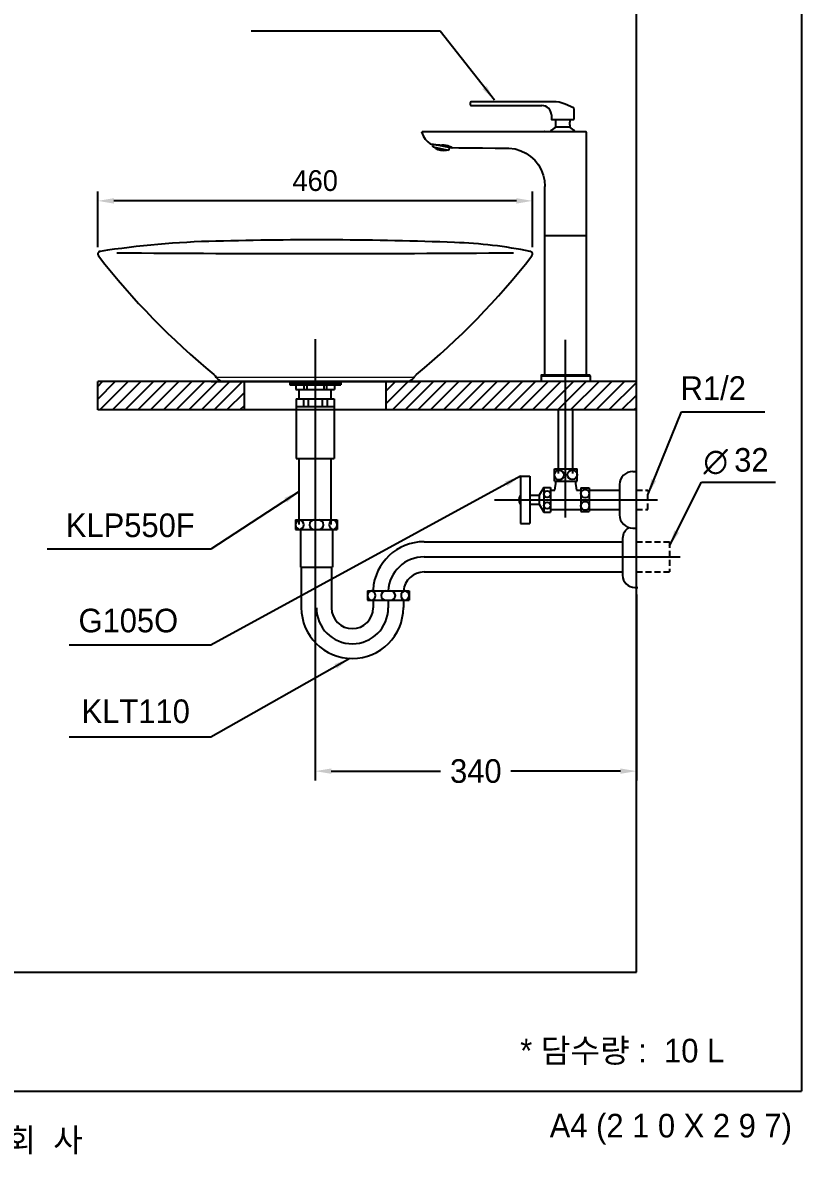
# Model space of a CAD drawing. Header units: millimetres. Extents: x 0 to 1800, y -67 to 2530.
# Drawn here: x 976 to 1800, y -67 to 1131 of the extents above; entities that cross this region are included whole.
import ezdxf
from ezdxf.enums import TextEntityAlignment as Align
from ezdxf.lldxf.tags import DXFTag

# ---------------------------------------------------------------- set-up
doc = ezdxf.new("R2010")
doc.units = ezdxf.units.MM
doc.linetypes.add('DASHED2', pattern=[9.525, 6.35, -3.175])
for name, color, linetype in [('TEXT', 7, 'Continuous'), ('내부선 및 부속', 4, 'Continuous'), ('도각라인', 255, 'Continuous'), ('외형선', 3, 'Continuous'), ('점선', 6, 'DASHED2'), ('중심선', 1, 'DASHED'), ('치수선', 7, 'Continuous')]:
    doc.layers.add(name, color=color, linetype=linetype)
doc.styles.add('140911', font='HBATANG.TTF')
doc.styles.add('____', font='')
doc.styles.add('타이틀', font='H2GTRM.TTF', dxfattribs={"height": 25})
doc.styles.get('____').set_extended_font_data('굴림')
tags = doc.linetypes.add('DASHDOT', pattern=[70, 31, -13, 13, -13]).pattern_tags.tags
tags[10:11] = [DXFTag(74, 4), DXFTag(75, 0), DXFTag(340, '0'), DXFTag(46, 0.0), DXFTag(50, 0.0), DXFTag(44, 0.0), DXFTag(45, 0.0)]
tags[8:9] = [DXFTag(74, 4), DXFTag(75, 0), DXFTag(340, '0'), DXFTag(46, 0.0), DXFTag(50, 0.0), DXFTag(44, 0.0), DXFTag(45, 0.0)]
tags[6:7] = [DXFTag(74, 4), DXFTag(75, 0), DXFTag(340, '0'), DXFTag(46, 0.0), DXFTag(50, 0.0), DXFTag(44, 0.0), DXFTag(45, 0.0)]
tags[4:5] = [DXFTag(74, 4), DXFTag(75, 0), DXFTag(340, '0'), DXFTag(46, 0.0), DXFTag(50, 0.0), DXFTag(44, 0.0), DXFTag(45, 0.0)]
tags = doc.linetypes.add('DASHED', pattern=[25.72, 12.86, -12.86]).pattern_tags.tags
tags[6:7] = [DXFTag(74, 4), DXFTag(75, 0), DXFTag(340, '0'), DXFTag(46, 0.0), DXFTag(50, 0.0), DXFTag(44, 0.0), DXFTag(45, 0.0)]
tags[4:5] = [DXFTag(74, 4), DXFTag(75, 0), DXFTag(340, '0'), DXFTag(46, 0.0), DXFTag(50, 0.0), DXFTag(44, 0.0), DXFTag(45, 0.0)]
doc.dimstyles.new('MSADIM', dxfattribs={"dimtxt": 33, "dimasz": 17, "dimexe": 10, "dimexo": 7.5, "dimgap": 10, "dimtad": 0, "dimtih": 1, "dimtoh": 1, "dimdec": 0, "dimzin": 1, "dimdsep": 46, "dimtxsty": '____', "dimcen": 11.25, "dimadec": 0, "dimazin": 0, "dimtfac": 1, "dimtdec": 0, "dimtix": 1, "dimtmove": 0, "dimatfit": 3, "dimfxl": 1, "dimtolj": 1, "dimtzin": 1, "dimarcsym": 0})
pattern_1 = [(45, (-1261.909, 6510.626), (-6.735192, 6.735192), [])]

# ---------------------------------------------------------------- blocks, each defined once
blk = doc.blocks.new('*D10')
at = {"layer": '치수선', "color": 0, "lineweight": -2, "transparency": 16777216}
for p, q in [((1055.4, 893.2), (1055.4, 952.1)), ((1515.5, 893.2), (1515.5, 952.1)), ((1498.5, 942.1), (1072.4, 942.1))]:
    blk.add_line(p, q, dxfattribs=at)
at = {"layer": '치수선', "color": 0, "transparency": 16777216}
for points in [[(1072.4, 944.9), (1072.4, 939.2), (1055.4, 942.1)], [(1498.5, 944.9), (1498.5, 939.2), (1515.5, 942.1)]]:
    blk.add_solid(points, dxfattribs=at)
at = {"layer": '치수선', "color": 0, "transparency": 16777216, "insert": (1285.5, 963.4), "char_height": 22, "attachment_point": 5, "style": '____'}
blk.add_mtext('\\A1;460', dxfattribs=at)
blk = doc.blocks.new('*D15')
at = {"layer": '치수선', "color": 0, "linetype": 'Continuous', "lineweight": -2, "transparency": 16777216}
for p, q in [((1285.5, 546.9), (1285.5, 328.6)), ((1625.5, 525.4), (1625.5, 328.6)), ((1302.5, 338.6), (1418.2, 338.6)), ((1608.5, 338.6), (1492.7, 338.6))]:
    blk.add_line(p, q, dxfattribs=at)
at = {"layer": '치수선', "color": 0, "linetype": 'Continuous', "transparency": 16777216}
for points in [[(1302.5, 341.5), (1302.5, 335.8), (1285.5, 338.6)], [(1608.5, 341.5), (1608.5, 335.8), (1625.5, 338.6)]]:
    blk.add_solid(points, dxfattribs=at)
at = {"layer": '치수선', "color": 0, "linetype": 'Continuous', "transparency": 16777216, "insert": (1455.5, 338.6), "char_height": 25, "attachment_point": 5, "style": '____'}
blk.add_mtext('\\A1;340', dxfattribs=at)

msp = doc.modelspace()

# ---------------------------------------------------------------- hatches: boundary and pattern name
at = {"layer": '점선'}
h = msp.add_hatch(dxfattribs=at)
h.set_pattern_fill('ANSI31', color=256, scale=3)
h.set_pattern_definition(pattern_1)
h.paths.add_polyline_path([(1210.5, 750.8), (1055.5, 750.8), (1055.5, 720.8), (1210.5, 720.8)])
h = msp.add_hatch(dxfattribs=at)
h.set_pattern_fill('ANSI31', color=256, scale=3)
h.set_pattern_definition(pattern_1)
h.paths.add_polyline_path([(1625.5, 750.8), (1360.5, 750.8), (1360.5, 720.8), (1625.5, 720.8)])

# ---------------------------------------------------------------- linework, layer by layer
at = {"layer": '내부선 및 부속', "linetype": 'Continuous'}
for p, q in [((1449.4, 1046), (1449.4, 1044)), ((1537.4, 1047), (1450.4, 1047)), ((1450.4, 1043), (1525.4, 1043)), ((1558.8, 1040.7), (1549.9, 1044.5)), ((1535.4, 1033), (1535.4, 1028.5)), ((1559.4, 1028.5), (1559.4, 1039.8)), ((1558.9, 1028), (1535.9, 1028)), ((1539.8, 1027.8), (1539.8, 1020.3)), ((1554.8, 1020.1), (1540, 1020.1)), ((1554.8, 1020.1), (1540.1, 1020.1)), ((1540.3, 1020.1), (1540.3, 1020.1)), ((1554.5, 1020.1), (1554.5, 1020.1)), ((1555, 1027.8), (1555, 1025.6)), ((1555, 1025.6), (1555, 1025.5)), ((1555, 1022.4), (1555, 1022.5)), ((1555, 1022.4), (1555, 1020.3)), ((1398.4, 1014.3), (1398.4, 1014.8)), ((1398.4, 1014.8), (1398.4, 1014.3)), ((1571.9, 1015.3), (1398.9, 1015.3)), ((1528.4, 1015.6), (1566.5, 1015.6)), ((1572.4, 1014.8), (1572.4, 1014.8)), ((1572.4, 1014.8), (1572.4, 951.7)), ((1409.8, 1000.6), (1410.1, 1001.8)), ((1410.5, 999.3), (1409.9, 1000.2)), ((1410.5, 999.3), (1426.3, 995.9)), ((1411.4, 999), (1411.4, 999)), ((1411.6, 998.9), (1411.6, 998.8)), ((1412.6, 998), (1412.6, 998)), ((1412.6, 998), (1412.6, 998)), ((1414.1, 1001.5), (1430.2, 998.1)), ((1423.8, 995.6), (1423.8, 995.7)), ((1423.8, 995.7), (1423.8, 995.7)), ((1425.1, 996), (1425.1, 996)), ((1425.3, 996.1), (1425.3, 996)), ((1427.2, 996.5), (1426.3, 995.9)), ((1427.4, 996.8), (1427.7, 998.1)), ((1430.1, 998.2), (1430.3, 998.1)), ((1430.4, 998.4), (1430.2, 998.4)), ((1430.2, 998.4), (1430.2, 998.4)), ((1430.2, 998.1), (1430.3, 998.1)), ((1430.3, 998.1), (1430.3, 998.1)), ((1430.6, 998.4), (1437.4, 998.2)), ((1437.4, 998.2), (1462.4, 998.2)), ((1462.4, 998.2), (1475.9, 998)), ((1528.4, 905.3), (1528.4, 957.2)), ((1528.4, 951.3), (1528.4, 951.3)), ((1572.4, 951.7), (1572.4, 951.3)), ((1572.4, 951.3), (1572.4, 951.3)), ((1572.4, 951.3), (1572.4, 905.3)), ((1528.5, 905.3), (1572.5, 905.3)), ((1528.5, 757.8), (1528.5, 905.3)), ((1572.5, 757.8), (1572.5, 905.3)), ((1524.5, 756.8), (1576.5, 756.8)), ((1524.5, 756.8), (1524.5, 750.8)), ((1575.5, 757.8), (1525.5, 757.8)), ((1576.5, 756.8), (1576.5, 750.8)), ((1258.5, 750.8), (1258.5, 747.5)), ((1258.5, 749.5), (1312.5, 749.5)), ((1258.5, 747.5), (1312.5, 747.5)), ((1265, 747.5), (1265, 742.5)), ((1273.5, 747.5), (1273.5, 742.5)), ((1276.5, 747.5), (1276.5, 742.5)), ((1294.5, 747.5), (1294.5, 742.5)), ((1297.5, 747.5), (1297.5, 742.5)), ((1306, 747.5), (1306, 742.5)), ((1312.5, 750.8), (1312.5, 747.5)), ((1576.5, 750.8), (1524.5, 750.8)), ((1265, 742.5), (1306, 742.5)), ((1265.5, 732.5), (1265.5, 669.5)), ((1265.5, 732.5), (1305.5, 732.5)), ((1268.5, 732.5), (1268.5, 742.5)), ((1273, 732.5), (1273, 724.5)), ((1278, 732.5), (1278, 724.5)), ((1293, 732.5), (1293, 724.5)), ((1298, 732.5), (1298, 724.5)), ((1302.5, 732.5), (1302.5, 742.5)), ((1305.5, 732.5), (1305.5, 669.5)), ((1265.5, 724.5), (1305.5, 724.5)), ((1268.5, 724.5), (1302.5, 724.5)), ((1543, 653.6), (1543, 720.8)), ((1558, 653.6), (1558, 720.8)), ((1265.5, 669.5), (1305.5, 669.5)), ((1268.5, 599.8), (1268.5, 669.5)), ((1302.5, 599.8), (1302.5, 669.5)), ((1502.6, 650.8), (1502.6, 600.8)), ((1502.6, 650.8), (1512.6, 650.8)), ((1512.6, 650.8), (1512.6, 600.8)), ((1538.6, 658.6), (1562.6, 658.6)), ((1538.6, 645.6), (1538.6, 658.6)), ((1562.6, 645.6), (1562.6, 658.6)), ((1621.6, 655.8), (1625.6, 655.8)), ((1527.6, 638.8), (1522.6, 630.6)), ((1527.6, 638.8), (1527.6, 612.8)), ((1527.6, 638.8), (1534.6, 638.8)), ((1534.6, 638.8), (1534.6, 612.8)), ((1534.6, 636.1), (1539.1, 636.1)), ((1538.6, 645.6), (1562.6, 645.6)), ((1539.1, 636.1), (1540.6, 645.6)), ((1560.6, 645.6), (1562.1, 636.1)), ((1562.1, 636.1), (1566.6, 636.1)), ((1566.6, 638.3), (1566.6, 613.3)), ((1566.6, 638.3), (1575.6, 638.3)), ((1575.6, 638.3), (1575.6, 613.3)), ((1575.6, 636.1), (1607.6, 636.1)), ((1607.6, 641.8), (1607.6, 609.8)), ((1512.6, 630.6), (1522.6, 630.6)), ((1522.6, 630.6), (1522.6, 621.1)), ((1512.6, 621.1), (1522.6, 621.1)), ((1522.6, 621.1), (1527.6, 612.8)), ((1527.6, 612.8), (1534.6, 612.8)), ((1534.6, 615.6), (1566.6, 615.6)), ((1566.6, 613.3), (1575.6, 613.3)), ((1575.6, 615.6), (1607.6, 615.6)), ((1264.8, 604.4), (1308.8, 604.4)), ((1264.8, 604.4), (1264.8, 594.4)), ((1308.8, 604.4), (1308.8, 594.4)), ((1502.6, 600.8), (1512.6, 600.8)), ((1264.8, 594.4), (1308.8, 594.4)), ((1269.8, 594.4), (1269.8, 554.4)), ((1303.8, 594.4), (1303.8, 554.4)), ((1621.6, 595.8), (1625.6, 595.8)), ((1400.7, 581.4), (1610.8, 581.4)), ((1610.8, 584.9), (1610.8, 549.4)), ((1269.8, 554.4), (1303.8, 554.4)), ((1270.8, 554.4), (1270.8, 511.8)), ((1302.8, 554.4), (1302.8, 511.4)), ((1400.7, 549.4), (1610.8, 549.4)), ((1610.8, 549.4), (1610.8, 545.9)), ((1340.8, 529.4), (1384.8, 529.4)), ((1340.8, 529.4), (1340.8, 519.4)), ((1346.8, 529.4), (1346.8, 530.5)), ((1384.8, 529.4), (1384.8, 519.4)), ((1623.8, 532.9), (1626.8, 532.9)), ((1340.8, 519.4), (1384.8, 519.4)), ((1346.8, 519.4), (1346.8, 511.4)), ((1378.8, 519.4), (1378.8, 511.8))]:
    msp.add_line(p, q, dxfattribs=at)
at = {"layer": '내부선 및 부속', "lineweight": 18}
msp.add_line((1180.6, 755.7), (1390.5, 755.7), dxfattribs=at)
at = {"layer": '내부선 및 부속', "linetype": 'Continuous'}
for points in [[(1398.4, 1014.3), (1399.8, 1010.9), (1402, 1007.4), (1404.8, 1004.4), (1407.3, 1002.4)], [(1430.2, 998.4), (1430.2, 998.4), (1430.1, 998.4), (1430.1, 998.3), (1430.1, 998.3), (1430.1, 998.2), (1430.1, 998.2)], [(1475.9, 998), (1483.4, 997.9), (1490.4, 997.7), (1497, 997), (1503, 995.2), (1508.5, 992.6), (1513.5, 989.2), (1518.1, 985), (1521.9, 980.1), (1524.8, 974.9), (1526.9, 969.3), (1528.1, 963.5), (1528.4, 957.2)]]:
    msp.add_lwpolyline(points, dxfattribs=at)
for centre, radius in [((1543.6, 652), 5), ((1557.6, 652.2), 5), ((1531.1, 631.8), 3.5), ((1571.1, 632.3), 4.5), ((1531.1, 619.8), 3.5), ((1571.1, 619.3), 4.5)]:
    msp.add_circle(centre, radius, dxfattribs=at)
for centre, radius, start, end in [((1450.4, 1046), 1, 90, 180), ((1450.4, 1044), 1, 180, 270), ((1525.4, 1033), 10, 0, 90), ((1537.4, 1015), 32, 67, 90), ((1558.4, 1039.8), 1, 0, 67), ((1547.4, 1005.3), 16.5, 116.6898, 141.2949), ((1535.9, 1028.5), 0.5, 180, 270), ((1539.6, 1027.8), 0.2, 0, 90), ((1540, 1020.3), 0.2, 180, 270), ((1540.1, 1020), 0.1, 90, 116.4942), ((1554.8, 1020.3), 0.2, 270, 0), ((1554.8, 1020), 0.1, 63.113, 90), ((1547.4, 1005.3), 16.5, 38.7114, 63.3152), ((1555.2, 1027.8), 0.2, 90, 180), ((1563, 1023.9), 8.12, 168.4825, 169.6565), ((1563, 1024.1), 8.12, 190.4093, 191.5167), ((1558.9, 1028.5), 0.5, 270, 0), ((1398.9, 1014.8), 0.5, 90, 180), ((1398.9, 1014.8), 0.5, 90, 180), ((1528.4, 1015.3), 0.3, 90, 180), ((1566.5, 1015.3), 0.3, 0, 90), ((1571.9, 1014.8), 0.5, 0, 90), ((1410.3, 1000.5), 0.5, 168, 213), ((1409.6, 1001.9), 0.5, 348, 5.1219), ((1410.5, 999.3), 0.05, 213, 258), ((1419.8, 1007.2), 11.8, 223.9986, 224.3837), ((1420.9, 1009.3), 14, 227.4911, 228.4579), ((1418.2, 1007.2), 10.6, 231.6871, 234.5716), ((1418.1, 1007.1), 10.5, 234.5733, 235.2556), ((1420, 1007), 11.6, 227.2376, 227.7384), ((1420, 1006.9), 11.5, 227.3159, 230.1389), ((1419.9, 1006.9), 11.5, 227.7325, 230.5797), ((1420.9, 1009.3), 14, 233.9264, 282.0736), ((1420.8, 1006.7), 11.5, 285.4238, 288.2636), ((1420.7, 1006.8), 11.6, 288.2616, 288.7624), ((1422.5, 1006.2), 10.5, 280.7444, 281.4267), ((1422.5, 1006.3), 10.6, 281.4322, 284.3091), ((1420.9, 1009.3), 14, 287.5421, 288.5089), ((1421, 1007), 11.8, 291.6163, 292.0014), ((1426.3, 996), 0.05, 258, 303), ((1426.9, 996.9), 0.5, 303, 348), ((1428.2, 998), 0.5, 86.7303, 168), ((1525.5, 756.8), 1, 90, 180), ((1575.5, 756.8), 1, 0, 90), ((1621.6, 641.8), 14, 90, 180), ((1509, 625.8), 7.84, 144.9654, 215.0346), ((1269.8, 599.4), 5, 98.6269, 261.3731), ((1268.3, 599.4), 5, 278.6269, 81.3731), ((1284.3, 599.4), 5, 90, 270), ((1289.3, 599.4), 5, 270, 90), ((1305.3, 599.4), 5, 98.6269, 261.3731), ((1303.8, 599.4), 5, 278.6269, 81.3731), ((1621.6, 609.8), 14, 180, 270), ((1623.8, 584.9), 13, 118.0816, 180), ((1400.7, 527.4), 54, 90.0004, 176.6714), ((1400.7, 527.4), 22, 90.0006, 174.7841), ((1623.8, 545.9), 13, 180, 270), ((1345.8, 524.4), 5, 98.6269, 261.3731), ((1344.3, 524.4), 5, 278.6269, 81.3731), ((1360.3, 524.4), 5, 90, 270), ((1365.3, 524.4), 5, 270, 90), ((1381.3, 524.4), 5, 98.6269, 261.3731), ((1379.8, 524.4), 5, 278.6269, 81.3731), ((1324.8, 511.8), 54, 180, 0), ((1324.8, 511.4), 22, 180, 0)]:
    msp.add_arc(centre, radius, start, end, dxfattribs=at)
for points, knots in [([(1555, 1022.6), (1554.9, 1023.1), (1554.8, 1024), (1554.9, 1024.9), (1555, 1025.4)], [0, 0, 0, 0, 0.498064, 1, 1, 1, 1]), ([(1407.3, 1002.4), (1407.3, 1002.4), (1407.4, 1002.4), (1407.4, 1002.4), (1407.5, 1002.3), (1407.6, 1002.3), (1407.7, 1002.3), (1408, 1002.3), (1408.3, 1002.2), (1408.8, 1002.2), (1409.4, 1002.1), (1410.1, 1002), (1411.3, 1001.8), (1412.8, 1001.6), (1414.9, 1001.4), (1417.1, 1001.2), (1418.7, 1001.2), (1419.4, 1001.2)], [0, 0, 0, 0, 0.001218, 0.004866, 0.010933, 0.019407, 0.030271, 0.043492, 0.076867, 0.119202, 0.170059, 0.228925, 0.2952, 0.447239, 0.62009, 0.806806, 1, 1, 1, 1]), ([(1430.6, 998.4), (1430.6, 998.4), (1430.6, 998.4), (1430.5, 998.4), (1430.5, 998.4), (1430.3, 998.5), (1430.1, 998.6), (1429.7, 998.8), (1429.3, 998.9), (1428.8, 999.2), (1428.1, 999.4), (1427.1, 999.8), (1425.7, 1000.2), (1423.8, 1000.7), (1421.7, 1001), (1420.2, 1001.1), (1419.4, 1001.2)], [0, 0, 0, 0, 0.001228, 0.004904, 0.011017, 0.019544, 0.043723, 0.077133, 0.119375, 0.169983, 0.228433, 0.294157, 0.444962, 0.617104, 0.804451, 1, 1, 1, 1])]:
    msp.add_open_spline(points, degree=3, knots=knots, dxfattribs=at)
at = {"layer": '도각라인', "color": 7}
for p in [(1800, 2530), (0, 0)]:
    msp.add_line(p, (1800, 0), dxfattribs=at)
at = {"layer": '외형선', "linetype": 'Continuous'}
for p, q in [((1625.5, 125.8), (1625.5, 1220.8)), ((1625.5, 750.8), (1055.5, 750.8)), ((1055.5, 720.8), (1055.5, 750.8)), ((1175.5, 750.8), (1395.5, 750.8)), ((1210.5, 720.8), (1210.5, 750.8)), ((1360.5, 720.8), (1360.5, 750.8)), ((1625.5, 720.8), (1055.5, 720.8)), ((94.9, 125.8), (1625.5, 125.8))]:
    msp.add_line(p, q, dxfattribs=at)
at = {"layer": '외형선'}
for p, q in [((1181.2, 754.9), (1180, 756.5)), ((1389.7, 754.9), (1390.9, 756.5))]:
    msp.add_line(p, q, dxfattribs=at)
at = {"layer": '외형선', "lineweight": 18}
msp.add_line((1189.2, 750.8), (1381.7, 750.8), dxfattribs=at)
at = {"layer": '외형선'}
for centre, radius, start, end in [((1206.7, -100.2), 1000, 91.5042, 98.5515), ((1285.5, -3099.2), 4000, 87.8859, 91.5042), ((1058.4, 885.7), 3, 98.5515, 217.9413), ((1285.5, 25886.3), 25000, 269.51871, 270.48129), ((1414.6, 398.4), 500, 78.6407, 87.8859), ((1512.5, 885.7), 3, 322.0587, 78.6407), ((1687, 1375.7), 800, 217.9413, 230.513), ((883.9, 1375.7), 800, 309.487, 322.0587), ((1171.9, 750.6), 10, 36.2908, 50.513), ((1189.2, 760.8), 10, 216.2908, 270), ((1381.7, 760.8), 10, 270, 323.7092), ((1399, 750.6), 10, 129.487, 143.7092)]:
    msp.add_arc(centre, radius, start, end, dxfattribs=at)
at = {"layer": '점선'}
for p, q in [((1625.6, 636.1), (1637.6, 636.1)), ((1637.6, 615.6), (1637.6, 636.1)), ((1625.6, 615.6), (1637.6, 615.6)), ((1625.5, 581.4), (1660.5, 581.4)), ((1660.5, 581.4), (1660.5, 549.4)), ((1625.5, 549.4), (1660.5, 549.4))]:
    msp.add_line(p, q, dxfattribs=at)
at = {"layer": '중심선', "linetype": 'DASHDOT'}
for p, q in [((1285.5, 795.8), (1285.5, 521.8)), ((1550.5, 607.1), (1550.5, 795.1)), ((1475.2, 625.8), (1647.6, 625.8)), ((1400.7, 565.4), (1671.8, 565.4)), ((1362.8, 519.4), (1362.8, 511.4))]:
    msp.add_line(p, q, dxfattribs=at)
for centre, start, end in [((1400.7, 527.4), 89.9996, 176.983), ((1324.8, 511.4), 180, 0)]:
    msp.add_arc(centre, 38, start, end, dxfattribs=at)

# ---------------------------------------------------------------- texts
at = {"layer": 'TEXT', "style": '타이틀'}
for s, p in [('* 담수량 :  10 L', (1610.4, 42.9)), ('계  림  주  식  회  사', (900, -51.7))]:
    msp.add_text(s, height=25, dxfattribs=at).set_placement(p, align=Align.MIDDLE_CENTER)
msp.add_text('A4 (2 1 0 X 2 9 7)', height=25, dxfattribs=at).set_placement((1790, -36.5), align=Align.MIDDLE_RIGHT)
at = {"layer": 'TEXT', "char_height": 25, "width": 380.447, "attachment_point": 1, "line_spacing_factor": 0.963855, "style": '타이틀'}
for s, insert in [('\\A1;KLP550F', (1021.6, 611.3)), ('\\A1;G105O', (1035, 510.5)), ('\\A1;KLT110', (1038.3, 414.5))]:
    msp.add_mtext(s, dxfattribs=dict(at, insert=insert))
at = {"layer": '치수선'}
for s, style, p in [('∅', '140911', (1696.4, 654.1)), ('32', '타이틀', (1728.9, 655.5))]:
    msp.add_text(s, height=25, dxfattribs=dict(at, style=style)).set_placement(p)
at = {"layer": '치수선', "insert": (1672.2, 756.5), "char_height": 25, "width": 380.447, "attachment_point": 1, "line_spacing_factor": 0.963855, "style": '타이틀'}
msp.add_mtext('\\A1;R1/2', dxfattribs=at)

# ---------------------------------------------------------------- dimensions: what is measured, and where the dimension line sits
at = {"layer": '치수선'}
dim = msp.add_linear_dim(base=(1055.4, 942.1), p1=(1515.5, 885.7), p2=(1055.4, 885.7), dimstyle='MSADIM', override={"dimtxt": 22, "dimtad": 1, "dimtih": 0, "dimtoh": 0}, dxfattribs=at)
dim.commit()
dim.dimension.update_dxf_attribs({"geometry": '*D10', "text_midpoint": (1285.5, 963.4)})
at = {"layer": '치수선', "linetype": 'Continuous'}
dim = msp.add_linear_dim(base=(1625.5, 338.6), p1=(1285.5, 554.4), p2=(1625.5, 532.9), dimstyle='MSADIM', override={"dimtxt": 25}, dxfattribs=at)
dim.commit()
dim.dimension.update_dxf_attribs({"geometry": '*D15', "text_midpoint": (1455.5, 338.6)})

# ---------------------------------------------------------------- leaders
for points in [[(1475.2, 1048.7), (1417.7, 1121.8), (1217.8, 1121.8)], [(1502.6, 650.8), (1175.1, 472), (1025.2, 472)], [(1268.5, 634.7), (1175.1, 573.5), (1002, 573.5)], [(1322, 457.9), (1175.1, 374.6), (1025.2, 374.6)]]:
    msp.add_leader(points, dimstyle='MSADIM', override={"dimtxt": 25}, dxfattribs=at)
at = {"layer": '치수선'}
for points in [[(1637.5, 631.1), (1673.2, 718.8), (1761.4, 718.8)], [(1660.5, 576.9), (1694.2, 644.5), (1772.5, 644.5)]]:
    msp.add_leader(points, dimstyle='MSADIM', override={"dimtxt": 25}, dxfattribs=at)

doc.saveas('drawing.dxf')
